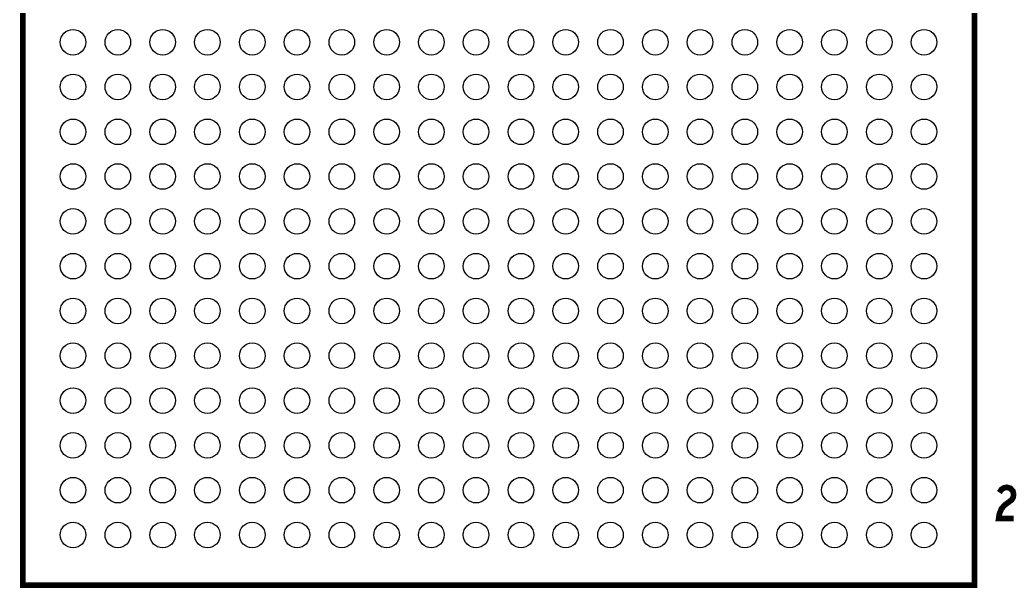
# Model space of a CAD drawing. Extents: x 0 to 1.77, y 0.1 to 2.36.
# Drawn here: x 0.428 to 1.126, y 0.798 to 1.198 of the extents above; entities that cross this region are included whole.
import ezdxf

# ---------------------------------------------------------------- set-up
doc = ezdxf.new("R2010")
doc.units = 0
doc.layers.get('0').update_dxf_attribs({"linetype": 'CONTINUOUS'})
doc.layers.add('ASSY_ART', color=2, linetype='CONTINUOUS')

# ---------------------------------------------------------------- blocks, each defined once
blk = doc.blocks.new('ROUND_27')
blk.add_circle((0, 0), 0.009)

msp = doc.modelspace()

# ---------------------------------------------------------------- linework, layer by layer
at = {"layer": 'ASSY_ART', "const_width": 0.004}
for points in [[(0.43, 1.46934), (0.43, 0.80015), (1.0992, 0.80015), (1.0992, 1.45234), (1.0822, 1.46934), (0.43, 1.46934)], [(1.11675, 0.86537), (1.11825, 0.86757), (1.12, 0.86867), (1.122, 0.86904), (1.1245, 0.86831), (1.12625, 0.86647), (1.12675, 0.86427), (1.1265, 0.86207), (1.1255, 0.86024), (1.1205, 0.85657), (1.11825, 0.85401), (1.11675, 0.85034), (1.11625, 0.84704), (1.12675, 0.84704)]]:
    msp.add_lwpolyline(points, dxfattribs=at)

# ---------------------------------------------------------------- block references
at = {"layer": 'ASSY_ART'}
for p in [(0.4654, 1.18194), (0.4969, 1.18194), (0.5284, 1.18194), (0.5599, 1.18194), (0.5914, 1.18194), (0.6229, 1.18194), (0.6544, 1.18194), (0.6859, 1.18194), (0.7174, 1.18194), (0.7488, 1.18194), (0.7804, 1.18194), (0.8118, 1.18194), (0.8433, 1.18194), (0.8748, 1.18194), (0.9063, 1.18194), (0.9378, 1.18194), (0.9693, 1.18194), (1.0008, 1.18194), (1.0323, 1.18194), (1.0638, 1.18194), (0.4654, 1.15054), (0.4969, 1.15054), (0.5284, 1.15054), (0.5599, 1.15054), (0.5914, 1.15054), (0.6229, 1.15054), (0.6544, 1.15054), (0.6859, 1.15054), (0.7174, 1.15054), (0.7488, 1.15054), (0.7804, 1.15054), (0.8118, 1.15054), (0.8433, 1.15054), (0.8748, 1.15054), (0.9063, 1.15054), (0.9378, 1.15054), (0.9693, 1.15054), (1.0008, 1.15054), (1.0323, 1.15054), (1.0638, 1.15054), (0.4654, 1.11894), (0.4969, 1.11894), (0.5284, 1.11894), (0.5599, 1.11894), (0.5914, 1.11894), (0.6229, 1.11894), (0.6544, 1.11894), (0.6859, 1.11894), (0.7174, 1.11894), (0.7488, 1.11894), (0.7804, 1.11894), (0.8118, 1.11894), (0.8433, 1.11894), (0.8748, 1.11894), (0.9063, 1.11894), (0.9378, 1.11894), (0.9693, 1.11894), (1.0008, 1.11894), (1.0323, 1.11894), (1.0638, 1.11894), (0.4654, 1.08754), (0.4969, 1.08754), (0.5284, 1.08754), (0.5599, 1.08754), (0.5914, 1.08754), (0.6229, 1.08754), (0.6544, 1.08754), (0.6859, 1.08754), (0.7174, 1.08754), (0.7488, 1.08754), (0.7804, 1.08754), (0.8118, 1.08754), (0.8433, 1.08754), (0.8748, 1.08754), (0.9063, 1.08754), (0.9378, 1.08754), (0.9693, 1.08754), (1.0008, 1.08754), (1.0323, 1.08754), (1.0638, 1.08754), (0.4654, 1.05604), (0.4969, 1.05604), (0.5284, 1.05604), (0.5599, 1.05604), (0.5914, 1.05604), (0.6229, 1.05604), (0.6544, 1.05604), (0.6859, 1.05604), (0.7174, 1.05604), (0.7488, 1.05604), (0.7804, 1.05604), (0.8118, 1.05604), (0.8433, 1.05604), (0.8748, 1.05604), (0.9063, 1.05604), (0.9378, 1.05604), (0.9693, 1.05604), (1.0008, 1.05604), (1.0323, 1.05604), (1.0638, 1.05604), (0.4654, 1.02454), (0.4969, 1.02454), (0.5284, 1.02454), (0.5599, 1.02454), (0.5914, 1.02454), (0.6229, 1.02454), (0.6544, 1.02454), (0.6859, 1.02454), (0.7174, 1.02454), (0.7488, 1.02454), (0.7804, 1.02454), (0.8118, 1.02454), (0.8433, 1.02454), (0.8748, 1.02454), (0.9063, 1.02454), (0.9378, 1.02454), (0.9693, 1.02454), (1.0008, 1.02454), (1.0323, 1.02454), (1.0638, 1.02454), (0.4654, 0.99304), (0.4969, 0.99304), (0.5284, 0.99304), (0.5599, 0.99304), (0.5914, 0.99304), (0.6229, 0.99304), (0.6544, 0.99304), (0.6859, 0.99304), (0.7174, 0.99304), (0.7488, 0.99304), (0.7804, 0.99304), (0.8118, 0.99304), (0.8433, 0.99304), (0.8748, 0.99304), (0.9063, 0.99304), (0.9378, 0.99304), (0.9693, 0.99304), (1.0008, 0.99304), (1.0323, 0.99304), (1.0638, 0.99304), (0.4654, 0.96154), (0.4969, 0.96154), (0.5284, 0.96154), (0.5599, 0.96154), (0.5914, 0.96154), (0.6229, 0.96154), (0.6544, 0.96154), (0.6859, 0.96154), (0.7174, 0.96154), (0.7488, 0.96154), (0.7804, 0.96154), (0.8118, 0.96154), (0.8433, 0.96154), (0.8748, 0.96154), (0.9063, 0.96154), (0.9378, 0.96154), (0.9693, 0.96154), (1.0008, 0.96154), (1.0323, 0.96154), (1.0638, 0.96154), (0.4654, 0.93004), (0.4969, 0.93004), (0.5284, 0.93004), (0.5599, 0.93004), (0.5914, 0.93004), (0.6229, 0.93004), (0.6544, 0.93004), (0.6859, 0.93004), (0.7174, 0.93004), (0.7488, 0.93004), (0.7804, 0.93004), (0.8118, 0.93004), (0.8433, 0.93004), (0.8748, 0.93004), (0.9063, 0.93004), (0.9378, 0.93004), (0.9693, 0.93004), (1.0008, 0.93004), (1.0323, 0.93004), (1.0638, 0.93004), (0.4654, 0.89854), (0.4969, 0.89854), (0.5284, 0.89854), (0.5599, 0.89854), (0.5914, 0.89854), (0.6229, 0.89854), (0.6544, 0.89854), (0.6859, 0.89854), (0.7174, 0.89854), (0.7488, 0.89854), (0.7804, 0.89854), (0.8118, 0.89854), (0.8433, 0.89854), (0.8748, 0.89854), (0.9063, 0.89854), (0.9378, 0.89854), (0.9693, 0.89854), (1.0008, 0.89854), (1.0323, 0.89854), (1.0638, 0.89854), (0.4654, 0.86704), (0.4969, 0.86704), (0.5284, 0.86704), (0.5599, 0.86704), (0.5914, 0.86704), (0.6229, 0.86704), (0.6544, 0.86704), (0.6859, 0.86704), (0.7174, 0.86704), (0.7488, 0.86704), (0.7804, 0.86704), (0.8118, 0.86704), (0.8433, 0.86704), (0.8748, 0.86704), (0.9063, 0.86704), (0.9378, 0.86704), (0.9693, 0.86704), (1.0008, 0.86704), (1.0323, 0.86704), (1.0638, 0.86704), (0.4654, 0.83554), (0.4969, 0.83554), (0.5284, 0.83554), (0.5599, 0.83554), (0.5914, 0.83554), (0.6229, 0.83554), (0.6544, 0.83554), (0.6859, 0.83554), (0.7174, 0.83554), (0.7488, 0.83554), (0.7804, 0.83554), (0.8118, 0.83554), (0.8433, 0.83554), (0.8748, 0.83554), (0.9063, 0.83554), (0.9378, 0.83554), (0.9693, 0.83554), (1.0008, 0.83554), (1.0323, 0.83554), (1.0638, 0.83554)]:
    msp.add_blockref('ROUND_27', p, dxfattribs=at)

doc.saveas('drawing.dxf')
